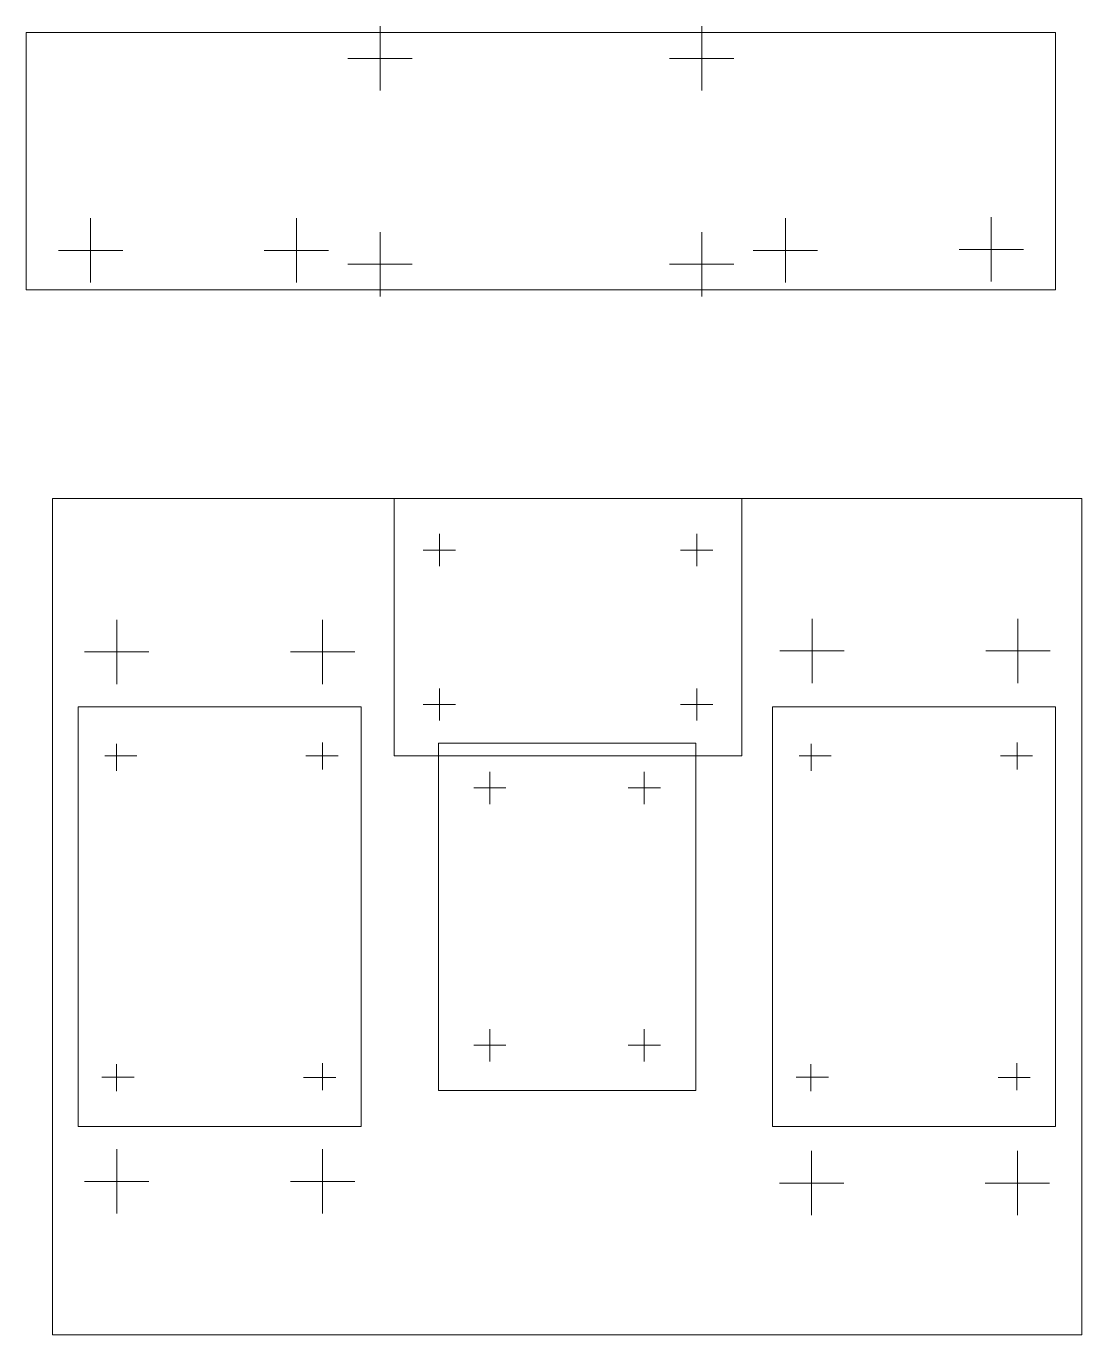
# Model space of a CAD drawing. Header units: millimetres. Extents: x -85 to 79, y -67 to 136.
import ezdxf

# ---------------------------------------------------------------- set-up
doc = ezdxf.new("R2010")
doc.units = ezdxf.units.MM
doc.header["$MEASUREMENT"] = 0
doc.layers.add('Layer 1', color=7, linetype='Continuous')

msp = doc.modelspace()

# ---------------------------------------------------------------- linework, layer by layer
at = {"layer": 'Layer 1', "color": 250, "lineweight": 20}
for points in [[(-30, 126.5), (-30, 126.5), (-30, 136.5), (-30, 136.5)], [(20, 126.5), (20, 126.5), (20, 136.5), (20, 136.5)], [(-35, 131.5), (-35, 131.5), (-25, 131.5), (-25, 131.5)], [(15, 131.5), (15, 131.5), (25, 131.5), (25, 131.5)], [(-75, 96.6499), (-75, 96.6499), (-75, 106.6499), (-75, 106.6499)], [(-43, 96.6499), (-43, 96.6499), (-43, 106.6499), (-43, 106.6499)], [(33, 96.6499), (33, 96.6499), (33, 106.6499), (33, 106.6499)], [(65, 96.7861), (65, 96.7861), (65, 106.7861), (65, 106.7861)], [(-30, 94.5), (-30, 94.5), (-30, 104.5), (-30, 104.5)], [(20, 94.5), (20, 94.5), (20, 104.5), (20, 104.5)], [(60, 101.7861), (60, 101.7861), (70, 101.7861), (70, 101.7861)], [(-80, 101.6499), (-80, 101.6499), (-70, 101.6499), (-70, 101.6499)], [(-48, 101.6499), (-48, 101.6499), (-38, 101.6499), (-38, 101.6499)], [(28, 101.6499), (28, 101.6499), (38, 101.6499), (38, 101.6499)], [(-35, 99.5), (-35, 99.5), (-25, 99.5), (-25, 99.5)], [(15, 99.5), (15, 99.5), (25, 99.5), (25, 99.5)], [(-20.7786, 57.563), (-20.7786, 57.563), (-20.7786, 52.563), (-20.7786, 52.563)], [(19.2214, 57.563), (19.2214, 57.563), (19.2214, 52.563), (19.2214, 52.563)], [(-18.2786, 55.063), (-18.2786, 55.063), (-23.2786, 55.063), (-23.2786, 55.063)], [(21.7214, 55.063), (21.7214, 55.063), (16.7214, 55.063), (16.7214, 55.063)], [(-70.9241, 34.213), (-70.9241, 34.213), (-70.9241, 44.213), (-70.9241, 44.213)], [(-38.9241, 34.213), (-38.9241, 34.213), (-38.9241, 44.213), (-38.9241, 44.213)], [(37.142, 34.3835), (37.142, 34.3835), (37.142, 44.3835), (37.142, 44.3835)], [(69.142, 34.3835), (69.142, 34.3835), (69.142, 44.3835), (69.142, 44.3835)], [(-65.9241, 39.213), (-65.9241, 39.213), (-75.9241, 39.213), (-75.9241, 39.213)], [(-33.9241, 39.213), (-33.9241, 39.213), (-43.9241, 39.213), (-43.9241, 39.213)], [(42.142, 39.3835), (42.142, 39.3835), (32.142, 39.3835), (32.142, 39.3835)], [(74.142, 39.3835), (74.142, 39.3835), (64.142, 39.3835), (64.142, 39.3835)], [(-20.7786, 33.563), (-20.7786, 33.563), (-20.7786, 28.563), (-20.7786, 28.563)], [(19.2214, 33.563), (19.2214, 33.563), (19.2214, 28.563), (19.2214, 28.563)], [(-18.2786, 31.063), (-18.2786, 31.063), (-23.2786, 31.063), (-23.2786, 31.063)], [(21.7214, 31.063), (21.7214, 31.063), (16.7214, 31.063), (16.7214, 31.063)], [(-70.9357, 20.7336), (-70.9357, 20.7336), (-70.9357, 24.94), (-70.9357, 24.94)], [(-38.9216, 20.9461), (-38.9216, 20.9461), (-38.9216, 25.1525), (-38.9216, 25.1525)], [(36.9884, 20.7336), (36.9884, 20.7336), (36.9884, 24.94), (36.9884, 24.94)], [(69.0025, 20.9461), (69.0025, 20.9461), (69.0025, 25.1525), (69.0025, 25.1525)], [(-67.7963, 23.0714), (-67.7963, 23.0714), (-72.7963, 23.0714), (-72.7963, 23.0714)], [(-36.5099, 23.0551), (-36.5099, 23.0551), (-41.5099, 23.0551), (-41.5099, 23.0551)], [(40.1278, 23.0714), (40.1278, 23.0714), (35.1278, 23.0714), (35.1278, 23.0714)], [(71.4142, 23.0551), (71.4142, 23.0551), (66.4142, 23.0551), (66.4142, 23.0551)], [(-12.9241, 20.5749), (-12.9241, 20.5749), (-12.9241, 15.5749), (-12.9241, 15.5749)], [(11.0759, 20.5749), (11.0759, 20.5749), (11.0759, 15.5749), (11.0759, 15.5749)], [(-15.4241, 18.0749), (-15.4241, 18.0749), (-10.4241, 18.0749), (-10.4241, 18.0749)], [(8.5759, 18.0749), (8.5759, 18.0749), (13.5759, 18.0749), (13.5759, 18.0749)], [(-12.9241, -19.4251), (-12.9241, -19.4251), (-12.9241, -24.4251), (-12.9241, -24.4251)], [(11.0759, -19.4251), (11.0759, -19.4251), (11.0759, -24.4251), (11.0759, -24.4251)], [(-15.4241, -21.9251), (-15.4241, -21.9251), (-10.4241, -21.9251), (-10.4241, -21.9251)], [(8.5759, -21.9251), (8.5759, -21.9251), (13.5759, -21.9251), (13.5759, -21.9251)], [(-70.9524, -29.0477), (-70.9524, -29.0477), (-70.9524, -24.8413), (-70.9524, -24.8413)], [(-38.9247, -28.8869), (-38.9247, -28.8869), (-38.9247, -24.6805), (-38.9247, -24.6805)], [(36.9717, -29.0477), (36.9717, -29.0477), (36.9717, -24.8413), (36.9717, -24.8413)], [(68.9994, -28.8869), (68.9994, -28.8869), (68.9994, -24.6805), (68.9994, -24.6805)], [(-68.232, -26.9004), (-68.232, -26.9004), (-73.232, -26.9004), (-73.232, -26.9004)], [(-36.8734, -26.9414), (-36.8734, -26.9414), (-41.8734, -26.9414), (-41.8734, -26.9414)], [(39.6921, -26.9004), (39.6921, -26.9004), (34.6921, -26.9004), (34.6921, -26.9004)], [(71.0507, -26.9414), (71.0507, -26.9414), (66.0507, -26.9414), (66.0507, -26.9414)], [(-70.9241, -48.0869), (-70.9241, -48.0869), (-70.9241, -38.0869), (-70.9241, -38.0869)], [(-38.9241, -48.0869), (-38.9241, -48.0869), (-38.9241, -38.0869), (-38.9241, -38.0869)], [(37.0759, -48.3508), (37.0759, -48.3508), (37.0759, -38.3508), (37.0759, -38.3508)], [(69.0759, -48.3508), (69.0759, -48.3508), (69.0759, -38.3508), (69.0759, -38.3508)], [(-65.9241, -43.0869), (-65.9241, -43.0869), (-75.9241, -43.0869), (-75.9241, -43.0869)], [(-33.9241, -43.0869), (-33.9241, -43.0869), (-43.9241, -43.0869), (-43.9241, -43.0869)], [(42.0759, -43.3508), (42.0759, -43.3508), (32.0759, -43.3508), (32.0759, -43.3508)], [(74.0759, -43.3508), (74.0759, -43.3508), (64.0759, -43.3508), (64.0759, -43.3508)]]:
    msp.add_open_spline(points, degree=3, dxfattribs=at)
for points in [[(-85, 135.5), (-85, 135.5), (75, 135.5), (75, 135.5), (75, 135.5), (75, 135.5), (75, 95.5), (75, 95.5), (75, 95.5), (75, 95.5), (-85, 95.5), (-85, 95.5), (-85, 95.5), (-85, 95.5), (-85, 135.5), (-85, 135.5)], [(-80.9241, 63.063), (-80.9241, 63.063), (-80.9241, -66.9369), (-80.9241, -66.9369), (-80.9241, -66.9369), (-80.9241, -66.9369), (79.0759, -66.9369), (79.0759, -66.9369), (79.0759, -66.9369), (79.0759, -66.9369), (79.0759, 63.063), (79.0759, 63.063), (79.0759, 63.063), (79.0759, 63.063), (-80.9241, 63.063), (-80.9241, 63.063)], [(26.2096, 23.063), (26.2096, 23.063), (-27.7904, 23.063), (-27.7904, 23.063), (-27.7904, 23.063), (-27.7904, 23.063), (-27.7904, 63.063), (-27.7904, 63.063), (-27.7904, 63.063), (-27.7904, 63.063), (26.2096, 63.063), (26.2096, 63.063), (26.2096, 63.063), (26.2096, 63.063), (26.2096, 23.063), (26.2096, 23.063)], [(-27.7904, 23.063), (-27.7904, 23.063), (-27.7904, 63.063), (-27.7904, 63.063), (-27.7904, 63.063), (-27.7904, 63.063), (26.2096, 63.063), (26.2096, 63.063), (26.2096, 63.063), (26.2096, 63.063), (26.2096, 23.063), (26.2096, 23.063), (26.2096, 23.063), (26.2096, 23.063), (-27.7904, 23.063), (-27.7904, 23.063)], [(-76.9241, -34.5369), (-76.9241, -34.5369), (-76.9241, 30.6631), (-76.9241, 30.6631), (-76.9241, 30.6631), (-76.9241, 30.6631), (-32.9241, 30.6631), (-32.9241, 30.6631), (-32.9241, 30.6631), (-32.9241, 30.6631), (-32.9241, -34.5369), (-32.9241, -34.5369), (-32.9241, -34.5369), (-32.9241, -34.5369), (-76.9241, -34.5369), (-76.9241, -34.5369)], [(31, -34.5369), (31, -34.5369), (31, 30.6631), (31, 30.6631), (31, 30.6631), (31, 30.6631), (75, 30.6631), (75, 30.6631), (75, 30.6631), (75, 30.6631), (75, -34.5369), (75, -34.5369), (75, -34.5369), (75, -34.5369), (31, -34.5369), (31, -34.5369)], [(19.0759, 25.0631), (19.0759, 25.0631), (19.0759, -28.9369), (19.0759, -28.9369), (19.0759, -28.9369), (19.0759, -28.9369), (-20.9241, -28.9369), (-20.9241, -28.9369), (-20.9241, -28.9369), (-20.9241, -28.9369), (-20.9241, 25.0631), (-20.9241, 25.0631), (-20.9241, 25.0631), (-20.9241, 25.0631), (19.0759, 25.0631), (19.0759, 25.0631)], [(19.0759, -28.9369), (19.0759, -28.9369), (-20.9241, -28.9369), (-20.9241, -28.9369), (-20.9241, -28.9369), (-20.9241, -28.9369), (-20.9241, 25.0631), (-20.9241, 25.0631), (-20.9241, 25.0631), (-20.9241, 25.0631), (19.0759, 25.0631), (19.0759, 25.0631), (19.0759, 25.0631), (19.0759, 25.0631), (19.0759, -28.9369), (19.0759, -28.9369)]]:
    msp.add_open_spline(points, degree=3, knots=[0, 0, 0, 0, 0.2, 0.2, 0.2, 0.2, 0.4, 0.4, 0.4, 0.4, 0.6, 0.6, 0.6, 0.6, 1, 1, 1, 1], dxfattribs=at)

doc.saveas('drawing.dxf')
